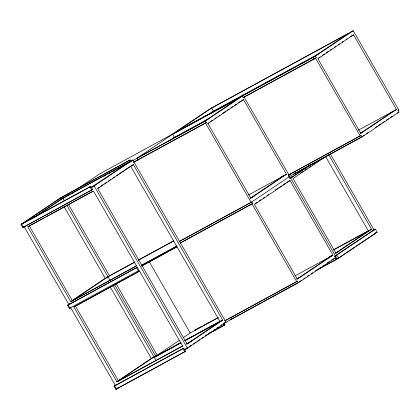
<?xml version="1.0" encoding="UTF-8"?>
<svg xmlns="http://www.w3.org/2000/svg" width="420" height="420" viewBox="0 0 420 420"><rect width="100%" height="100%" fill="white"/><g stroke="black" fill="none" stroke-linecap="round" stroke-linejoin="round"><path stroke-width="0.63" d="M21 224.422L90.794 186.396L92.589 189.52L22.796 227.546L21 224.422L59.603 198.471L130.142 159.947L131.04 161.506M92.589 189.52L23.425 227.299L21.63 224.175L61.724 197.222L130.142 159.947M30.051 219.986L31.138 219.251M32.23 218.521L61.588 198.786L132.752 160.01L226.049 322.261L187.446 348.212L184.002 350.086M33.7 217.886L62.843 198.292L128.515 162.509L91.166 187.399M63.157 198.424L68.539 194.806M75.532 190.108L99.734 173.838L242.503 96.049L243.401 97.613L244.146 97.109L337.192 258.914M22.796 227.546L24.428 226.448M23.425 227.299L24.166 226.795M27.814 226.858L93.487 191.079L136.537 265.949L70.864 301.728L27.814 226.858L29.306 225.86L72.356 300.725L136.873 265.571M21.63 224.175L90.794 186.396M90.704 187.84L94.148 185.96L132.752 160.01M137.072 158.125L172.694 134.18L238.576 98.285L202.949 122.231L137.072 158.125L138.269 160.209M211.727 107.998L176.101 131.943L312.937 57.388L348.563 33.443L211.727 107.998L213.523 111.121L208.126 114.749M97.671 188.265L99.293 187.173M100.91 186.086L103.073 184.637M104.69 183.545L106.848 182.096M108.47 181.01L110.628 179.555M112.786 178.106L114.408 177.014M116.566 175.565L118.183 174.478M119.264 173.749L123.58 170.846M124.661 170.121L127.36 168.31M128.441 167.585L130.058 166.493M133.345 164.635L97.724 188.58L187.142 344.09L222.768 320.14L133.345 164.635L130.599 166.131L220.017 321.636M168.551 141.293L174.489 137.303L172.694 134.18M131.702 161.144L205.391 120.997L242.503 96.049M133.581 162.267L205.543 123.06L206.288 122.556L205.391 120.997M207.443 123.538L208.525 122.813M210.683 121.364L212.299 120.272M214.998 118.461L216.079 117.737M218.778 115.92L219.859 115.195M222.558 113.379L225.257 111.568M226.874 110.481L229.037 109.027M230.654 107.94L232.811 106.486M234.434 105.399L236.591 103.95M238.749 102.496L240.371 101.409M243.553 99.671L207.931 123.617L250.845 198.251L286.471 174.305L243.553 99.671L241.432 100.832M353.241 30.707L209.727 108.995L172.609 133.943L315.383 56.154L353.241 30.707L398.848 110.019L398.102 110.523L399 112.082L361.888 137.03L291.653 175.297M242.996 97.739L315.536 58.217L316.276 57.713L315.383 56.154M318.512 57.971L320.135 56.884M322.292 55.43L324.45 53.98M326.067 52.894L328.23 51.44M330.388 49.991L332.005 48.904M334.168 47.45L335.785 46.363M338.483 44.546L339.565 43.822M342.263 42.005L343.34 41.281M346.038 39.47L347.12 38.74M353.546 34.829L317.919 58.774L360.838 133.408L396.459 109.463L353.546 34.829L350.359 36.566M71.767 300.772L105.231 278.276L134.479 262.343M70.864 301.728L109.468 275.777L134.815 261.97M67.505 305.298L137.298 267.272L139.094 270.391L69.3 308.417L67.505 305.298L69.678 303.833M70.675 307.671L69.93 308.17L68.135 305.051L69.967 303.818M69.3 308.417L70.387 307.687M73.894 306.999L139.566 271.22L182.616 346.085L116.949 381.869L73.894 306.999L130.111 276.181M68.135 305.051L137.298 267.272M139.094 270.391L138.348 270.895L136.553 267.771M250.357 198.172L283.285 176.038M289.979 174.19L288.115 175.366L289.91 178.484L310.259 164.882M291.349 173.439L290.262 174.169L292.058 177.292L290.687 178.038M179.088 241.637L251.15 202.372L289.753 176.426M296.263 172.347L293.564 174.158L361.064 137.177M180.085 243.143L252.793 203.432L251.895 201.873L179.361 241.395M292.058 177.292L311.089 164.498M255.029 203.69L257.187 202.241M259.345 200.786L260.967 199.7M263.125 198.245L264.742 197.159M266.905 195.709L268.522 194.618M275 190.265L277.699 188.449M278.775 187.724L281.479 185.913M283.096 184.821L285.254 183.372M300.652 173.024L303.35 171.208M304.967 170.121L307.125 168.672M308.747 167.58L310.905 166.131M312.522 165.039L314.685 163.59M316.843 162.141L318.46 161.049M320.623 159.6L322.24 158.513M290.062 180.547L254.436 204.493L297.35 279.127L332.976 255.181L290.062 180.547L286.876 182.285M326.508 156.051L293.039 178.542L335.958 253.176L371.579 229.231L328.666 154.597M360.35 133.329L393.272 111.195M288.283 175.177L360.99 135.471L361.888 137.03M362.681 136.091L364.303 134.999M366.461 133.549L368.083 132.458M375.097 127.743L377.255 126.294M378.336 125.564L381.034 123.753M382.651 122.666L384.815 121.212M386.431 120.125L388.589 118.671M390.212 117.584L392.369 116.135M116.77 381.638L151.316 358.418L154.061 356.921M116.949 381.869L155.552 355.919M155.662 356.186L179.408 340.221M183.188 337.685L190.208 332.966L218.421 317.594M195.878 329.558L194.88 330.23L202.33 326.172M116.723 388.794L115.805 389.293L114.009 386.174L115.642 385.077M114.009 386.174L183.803 348.149L185.598 351.267L116.434 389.046L114.639 385.928L115.385 385.423M115.805 389.293L118.524 387.466M116.434 389.046L119.354 387.082M186.553 344.132L221.508 320.639L185.062 340.494M114.639 385.928L183.803 348.149M187.808 347.618L184.464 349.65M188.89 346.894L191.588 345.077M193.205 343.991L195.904 342.174M196.985 341.45L199.684 339.633M201.306 338.546L203.464 337.097M205.081 336.005L207.239 334.556M208.861 333.469L211.019 332.015M213.176 330.566L214.798 329.474M216.956 328.025L218.573 326.939M220.736 325.484L221.812 324.76M232.78 318.061L230.081 319.877L297.581 282.896M206.955 334.719L224.201 325.322L224.947 324.818L224.049 323.258M296.861 279.048L329.789 256.914M335.47 253.097L369.883 229.966L333.795 249.627M224.8 320.896L297.502 281.185L298.399 282.749L223.561 323.521M316.874 270.081L336.446 259.418L334.619 256.237L335.365 255.738M334.651 256.295L374.745 229.341L372.44 230.596M335.396 255.796L375.375 229.094L377.165 232.218L338.562 258.169L315.887 270.522M299.197 281.804L301.355 280.355M303.518 278.901L305.135 277.814M307.293 276.365L308.915 275.273M311.073 273.824L312.69 272.738M315.389 270.921L316.47 270.197M319.169 268.38L320.25 267.656M322.949 265.844L324.025 265.115M327.264 262.941L329.427 261.487M298.399 282.749L335.517 257.801L331.485 259.996M336.446 259.418L355.131 246.855M356.218 246.125L375.795 232.964L374.068 233.909M211.323 112.319L318.738 53.797M243.164 97.55L316.276 57.713M172.804 138.222L208.289 118.886M63.194 198.471L64.349 197.841M67.804 195.962L68.954 195.337M72.408 193.452L73.558 192.827M104.071 176.201L105.221 175.576M108.675 173.691L109.825 173.066M113.279 171.181L114.434 170.557M117.889 168.672L129.974 162.089M133.754 162.078L206.288 122.556M91.429 187.472L94.883 185.593M29.878 225.545L44.856 217.382M46.011 216.757L49.465 214.872M50.615 214.247L92.673 191.331M358.328 130.237L396.459 109.463M397.698 110.649L398.848 110.019M397.273 113.022L399 112.082M360.124 133.361L363.562 131.486M280.639 177.292L284.078 175.418M248.388 195.053L286.471 174.305M289.028 174.678L360.99 135.471M250.173 198.177L254.751 195.683M138.275 260.085L173.413 240.938M138.511 260.143L173.649 241.001M180.259 242.954L252.793 203.432M141.881 265.041L177.02 245.894M141.54 265.414L176.684 246.272M141.918 265.797L163.695 253.932M164.845 253.307L176.878 246.75M141.577 266.175L177.109 246.813M131.266 275.552L134.72 273.667M135.87 273.042L139.33 271.157M333.449 250.005L371.579 229.231M371.123 231.415L375.375 229.094M335.218 253.139L338.084 251.58M194.833 330.068L195.93 329.469M196.371 329.228L197.516 328.603M198.665 327.978L199.81 327.353M200.954 326.729L202.099 326.104M203.249 325.479L204.393 324.86M207.827 322.985L208.976 322.361M330.477 256.158L331.621 255.539M203.474 325.547L217.796 317.746M328.414 257.476L331.28 255.911M294.845 275.956L332.976 255.181M375.385 233.095L376.541 232.465M376.252 232.717L377.165 232.218M296.641 279.074L300.074 277.205M155.678 356.312L180.826 342.615M184.837 340.431L220.364 321.069M181.052 342.678L155.836 356.417L114.403 284.361M181.067 342.862L154.35 357.42L157.327 355.415L115.999 283.542M185.062 340.683L222.768 320.14M224.968 320.707L297.502 281.185M116.786 381.764L182.957 345.713M223.183 323.825L226.049 322.261M186.674 343.906L191.861 341.082M208.273 333.905L224.947 324.818M117.18 388.547L185.598 351.267M312.937 57.388L314.134 59.472M250.052 204.146L250.651 205.191M62.843 198.292L64.334 200.876M315.536 58.217L360.245 135.97M330.309 153.867L374.215 230.218M325.479 156.334L368.393 230.963M336.767 255.045L338.562 258.169M205.543 123.06L251.15 202.372M252.047 203.936L296.756 281.689M129.397 160.445L130.294 162.01M223.303 323.757L224.201 325.322M149.242 261.728L190.208 332.966M94.148 185.96L187.446 348.212M90.048 186.9L91.844 190.019M183.057 348.647L184.853 351.771M68.376 204.314L109.468 275.777M66.885 205.317L110.098 280.471M112.912 285.364L156.14 360.538M61.724 197.222L62.622 198.786M60.979 197.726L61.877 199.285M106.502 276.895L107.158 278.03M59.603 198.471L60.501 200.035M64.139 206.813L105.231 278.276M110.219 286.949L151.316 358.418M72.959 301.781L73.568 302.836M75.385 305.996L118.435 380.867M23.961 226.438L68.98 304.726M70.612 307.561L115.631 385.849"/></g></svg>
